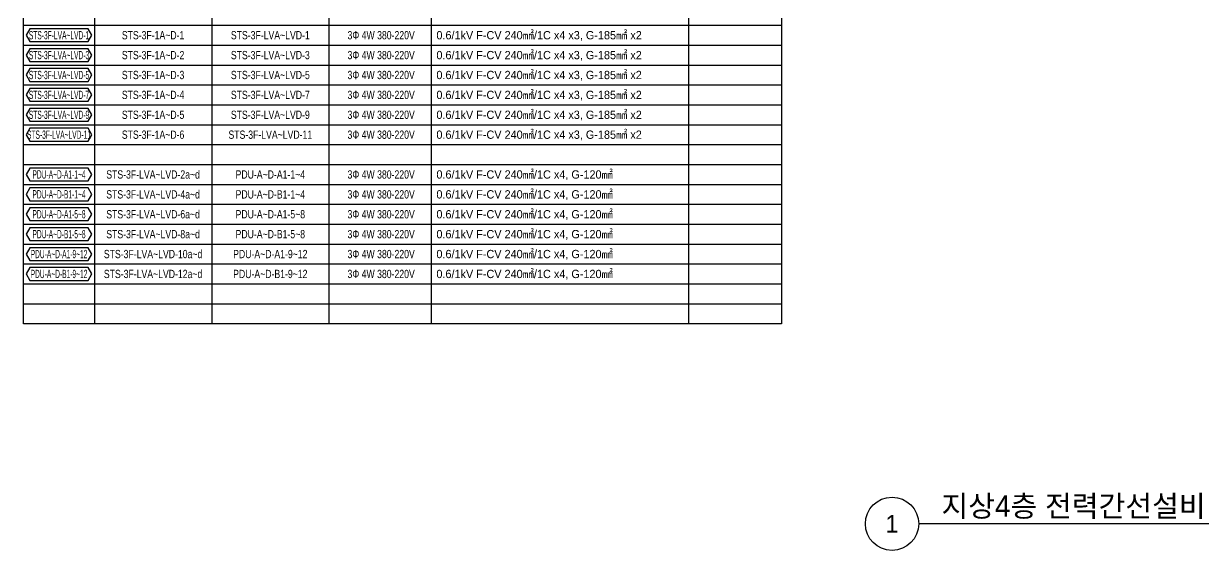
# Model space of a CAD drawing. Header units: millimetres. Extents: x -19577 to 374132, y 182625 to 847314.
# Drawn here: x 259677 to 309450, y 360825 to 383068 of the extents above; entities that cross this region are included whole.
import ezdxf
from ezdxf.enums import TextEntityAlignment as Align

# ---------------------------------------------------------------- set-up
doc = ezdxf.new("R2010")
doc.units = ezdxf.units.MM
doc.header["$LTSCALE"] = 150
for name, color, linetype in [('-----26 Electrical Cable Tray_HV_발전기 B', 103, 'Continuous'), ('-----29 Cable Schedule', 1, 'Continuous'), ('-----29 주기', 1, 'Continuous'), ('-----30 Text', 2, 'Continuous'), ('-----41 Drawing Title', 2, 'Continuous')]:
    doc.layers.add(name, color=color, linetype=linetype)
doc.styles.add('ELEC', font='Dotum.ttf')

msp = doc.modelspace()

# ---------------------------------------------------------------- linework, layer by layer
at = {"layer": '-----41 Drawing Title', "color": 7}
msp.add_line((321461, 361950), (297439, 361950), dxfattribs=at)
msp.add_circle((296314, 361950), 1125, dxfattribs=at)

# ---------------------------------------------------------------- texts
at = {"layer": '-----41 Drawing Title', "color": 2, "style": 'ELEC'}
msp.add_text('지상4층 전력간선설비 확대 평면도(LV)', height=900, dxfattribs=at).set_placement((298398, 362250))
at = {"layer": '-----41 Drawing Title', "color": 7, "style": 'ELEC'}
msp.add_text('1', height=750, dxfattribs=at).set_placement((296314, 361950), align=Align.MIDDLE)

# ---------------------------------------------------------------- wipeouts: each hides what was drawn before it
at = {"color": 3}
msp.add_wipeout([(259677, 395676), (291654, 395676), (291654, 370398), (259677, 370398)], dxfattribs=at).dxf.layer = '-----26 Electrical Cable Tray_HV_발전기 B'

# ---------------------------------------------------------------- next in the draw order: linework, layer by layer
at = {"layer": '-----29 Cable Schedule', "color": 1}
for p, q in [((262667, 394758), (262667, 370398)), ((267613, 394758), (267613, 370398)), ((272559, 394758), (272559, 370398)), ((276865, 394758), (276865, 370398)), ((287729, 394758), (287729, 370398)), ((259677, 382998), (291654, 382998)), ((259677, 382158), (291654, 382158)), ((259677, 381318), (291654, 381318)), ((259677, 380478), (291654, 380478)), ((259677, 379638), (291654, 379638)), ((259677, 378798), (291654, 378798)), ((259677, 377958), (291654, 377958)), ((259677, 377118), (291654, 377118)), ((259677, 376278), (291654, 376278)), ((259677, 375438), (291654, 375438)), ((259677, 374598), (291654, 374598)), ((259677, 373758), (291654, 373758)), ((259677, 372918), (291654, 372918)), ((259677, 372078), (291654, 372078)), ((259677, 371238), (291654, 371238))]:
    msp.add_line(p, q, dxfattribs=at)
at = {"layer": '-----29 Cable Schedule', "color": 3}
msp.add_lwpolyline([(259677, 395676), (291654, 395676), (291654, 370398), (259677, 370398)], close=True, dxfattribs=at)
at = {"layer": '-----29 주기'}
for points in [[(259938, 382847), (259782, 382578), (259938, 382308), (262407, 382308), (262563, 382578), (262407, 382847)], [(259938, 382007), (259782, 381738), (259938, 381468), (262407, 381468), (262563, 381738), (262407, 382007)], [(259938, 381167), (259782, 380898), (259938, 380628), (262407, 380628), (262563, 380898), (262407, 381167)], [(259938, 380327), (259782, 380058), (259938, 379788), (262407, 379788), (262563, 380058), (262407, 380327)], [(259938, 379487), (259782, 379218), (259938, 378948), (262407, 378948), (262563, 379218), (262407, 379487)], [(259938, 378647), (259782, 378378), (259938, 378108), (262407, 378108), (262563, 378378), (262407, 378647)], [(259938, 376967), (259782, 376698), (259938, 376428), (262407, 376428), (262563, 376698), (262407, 376967)], [(259938, 376127), (259782, 375858), (259938, 375588), (262407, 375588), (262563, 375858), (262407, 376127)], [(259938, 375287), (259782, 375018), (259938, 374748), (262407, 374748), (262563, 375018), (262407, 375287)], [(259938, 374447), (259782, 374178), (259938, 373908), (262407, 373908), (262563, 374178), (262407, 374447)], [(259938, 373607), (259782, 373338), (259938, 373068), (262407, 373068), (262563, 373338), (262407, 373607)], [(259938, 372767), (259782, 372498), (259938, 372228), (262407, 372228), (262563, 372498), (262407, 372767)]]:
    msp.add_lwpolyline(points, close=True, dxfattribs=at)

# ---------------------------------------------------------------- next in the draw order: texts
at = {"layer": '-----30 Text', "linetype": 'Continuous', "style": 'ELEC', "width": 0.5}
for s, p in [('STS-3F-LVA~LVD-1', (261172, 382578)), ('STS-3F-LVA~LVD-3', (261172, 381738)), ('STS-3F-LVA~LVD-5', (261172, 380898)), ('STS-3F-LVA~LVD-7', (261172, 380058)), ('STS-3F-LVA~LVD-9', (261172, 379218)), ('STS-3F-LVA~LVD-11', (261172, 378378)), ('PDU-A~D-A1-1~4', (261172, 376698)), ('PDU-A~D-B1-1~4', (261172, 375858)), ('PDU-A~D-A1-5~8', (261172, 375018)), ('PDU-A~D-B1-5~8', (261172, 374178)), ('PDU-A~D-A1-9~12', (261172, 373338)), ('PDU-A~D-B1-9~12', (261172, 372498))]:
    msp.add_text(s, height=350, dxfattribs=at).set_placement(p, align=Align.MIDDLE)
at = {"layer": '-----30 Text', "color": 3, "style": 'ELEC', "width": 0.8}
for s, p in [('STS-3F-1A~D-1', (265140, 382578)), ('STS-3F-LVA~LVD-1', (270086, 382578)), ('3Φ 4W 380-220V', (274761, 382578)), ('STS-3F-1A~D-2', (265140, 381738)), ('STS-3F-LVA~LVD-3', (270086, 381738)), ('3Φ 4W 380-220V', (274761, 381738)), ('STS-3F-1A~D-3', (265140, 380898)), ('STS-3F-LVA~LVD-5', (270086, 380898)), ('3Φ 4W 380-220V', (274761, 380898)), ('STS-3F-1A~D-4', (265140, 380058)), ('STS-3F-LVA~LVD-7', (270086, 380058)), ('3Φ 4W 380-220V', (274761, 380058)), ('STS-3F-1A~D-5', (265140, 379218)), ('STS-3F-LVA~LVD-9', (270086, 379218)), ('3Φ 4W 380-220V', (274761, 379218)), ('STS-3F-1A~D-6', (265140, 378378)), ('STS-3F-LVA~LVD-11', (270086, 378378)), ('3Φ 4W 380-220V', (274761, 378378)), ('STS-3F-LVA~LVD-2a~d', (265140, 376698)), ('PDU-A~D-A1-1~4', (270086, 376698)), ('3Φ 4W 380-220V', (274761, 376698)), ('STS-3F-LVA~LVD-4a~d', (265140, 375858)), ('PDU-A~D-B1-1~4', (270086, 375858)), ('3Φ 4W 380-220V', (274761, 375858)), ('STS-3F-LVA~LVD-6a~d', (265140, 375018)), ('PDU-A~D-A1-5~8', (270086, 375018)), ('3Φ 4W 380-220V', (274761, 375018)), ('STS-3F-LVA~LVD-8a~d', (265140, 374178)), ('PDU-A~D-B1-5~8', (270086, 374178)), ('3Φ 4W 380-220V', (274761, 374178)), ('STS-3F-LVA~LVD-10a~d', (265140, 373338)), ('PDU-A~D-A1-9~12', (270086, 373338)), ('3Φ 4W 380-220V', (274761, 373338)), ('STS-3F-LVA~LVD-12a~d', (265140, 372498)), ('PDU-A~D-B1-9~12', (270086, 372498)), ('3Φ 4W 380-220V', (274761, 372498))]:
    msp.add_text(s, height=350, dxfattribs=at).set_placement(p, align=Align.MIDDLE_CENTER)
at = {"layer": '-----30 Text', "color": 3, "style": 'ELEC'}
for s, p in [('0.6/1kV F-CV 240㎟/1C x4 x3, G-185㎟ x2', (277093, 382578)), ('0.6/1kV F-CV 240㎟/1C x4 x3, G-185㎟ x2', (277093, 381738)), ('0.6/1kV F-CV 240㎟/1C x4 x3, G-185㎟ x2', (277093, 380898)), ('0.6/1kV F-CV 240㎟/1C x4 x3, G-185㎟ x2', (277093, 380058)), ('0.6/1kV F-CV 240㎟/1C x4 x3, G-185㎟ x2', (277093, 379218)), ('0.6/1kV F-CV 240㎟/1C x4 x3, G-185㎟ x2', (277093, 378378)), ('0.6/1kV F-CV 240㎟/1C x4, G-120㎟', (277093, 376698)), ('0.6/1kV F-CV 240㎟/1C x4, G-120㎟', (277093, 375858)), ('0.6/1kV F-CV 240㎟/1C x4, G-120㎟', (277093, 375018)), ('0.6/1kV F-CV 240㎟/1C x4, G-120㎟', (277093, 374178)), ('0.6/1kV F-CV 240㎟/1C x4, G-120㎟', (277093, 373338)), ('0.6/1kV F-CV 240㎟/1C x4, G-120㎟', (277093, 372498))]:
    msp.add_text(s, height=350, dxfattribs=at).set_placement(p, align=Align.MIDDLE_LEFT)

doc.saveas('drawing.dxf')
